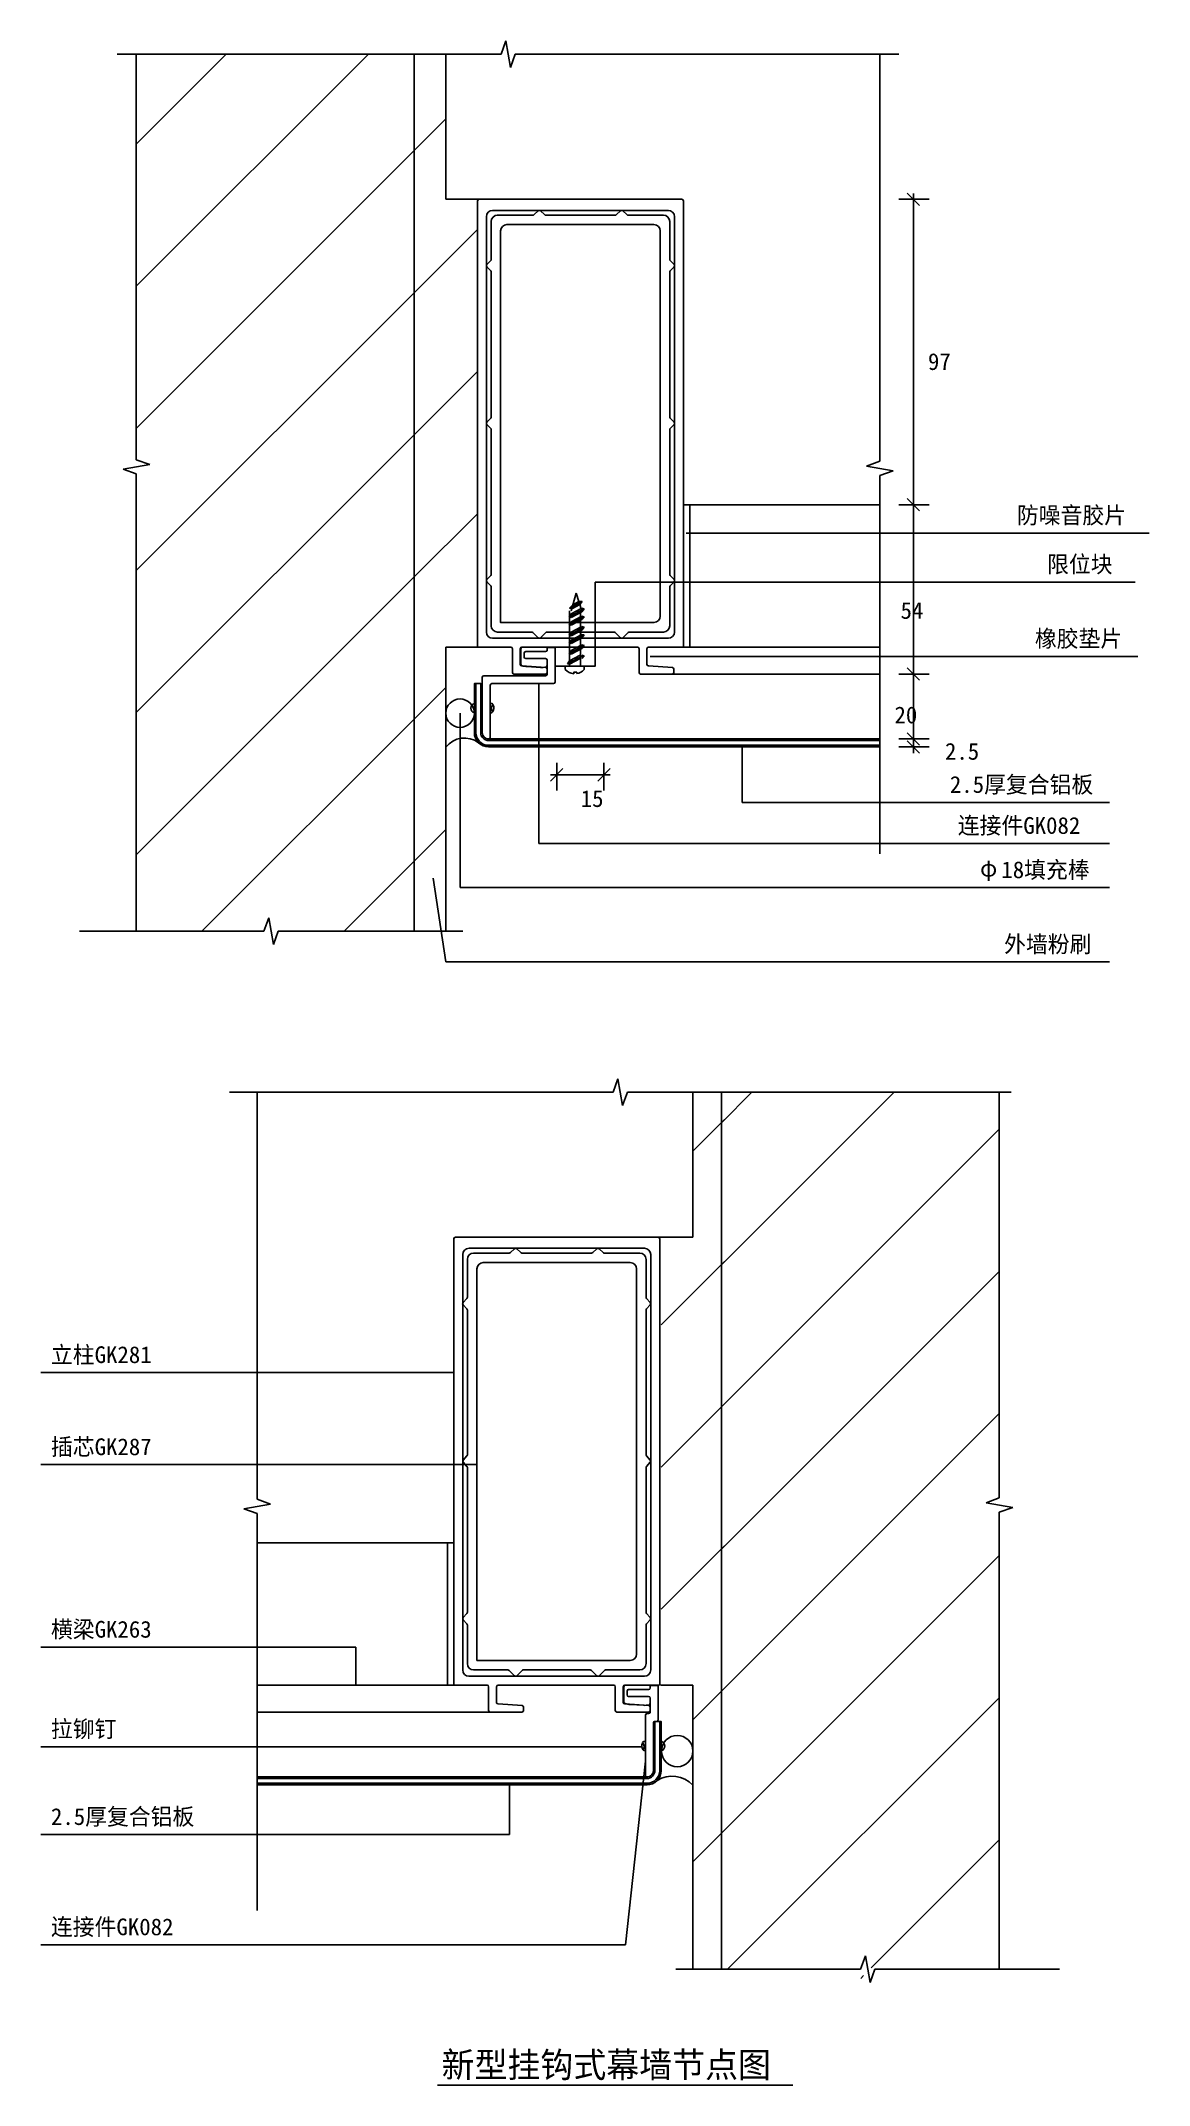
# Model space of a CAD drawing. Header units: metres. Extents: x 112801 to 113151, y 39029 to 39674.
import ezdxf

# ---------------------------------------------------------------- set-up
doc = ezdxf.new("R2010")
doc.units = ezdxf.units.M
for name, color, linetype in [('1', 1, 'Continuous'), ('AXIS', 3, 'Continuous'), ('DOTE', 1, 'Continuous'), ('PUB_DIM', 3, 'Continuous')]:
    doc.layers.add(name, color=color, linetype=linetype)
pattern_1 = [(45, (0, 0), (-22.45064, 22.45064), [])]

# ---------------------------------------------------------------- blocks, each defined once
blk = doc.blocks.new('SJJ')
at = {"layer": 'AXIS'}
for p, q in [((-8.2, 0.67), (-8.2, 5.54)), ((-7.7, 6.04), (-0.4, 6.04)), ((-7.2, 2.94), (-7.2, 4.14)), ((-6.7, 4.64), (-0.4, 4.64)), ((-0.4, 2.44), (-6.7, 2.44)), ((0.1, 5.54), (0.1, 5.14)), ((0.1, 0.3), (0.1, 1.94)), ((-2.05, -0.35), (-6.24, -0.07))]:
    blk.add_line(p, q, dxfattribs=at)
for centre, radius, start, end in [((-7.7, 5.54), 0.5, 90, 180), ((-7.7, 0.67), 0.5, 180, 254.02), ((-5.95, 6.79), 6.87, 254.02, 267.55), ((-6.7, 4.14), 0.5, 90, 180), ((-6.7, 2.94), 0.5, 180, 270), ((-0.4, 5.54), 0.5, 0, 90), ((-0.4, 5.14), 0.5, 270, 0), ((-0.4, 5.14), 0.5, 270, 0), ((-0.4, 1.94), 0.5, 360, 90), ((-0.4, 1.94), 0.5, 0, 90), ((-0.4, 1.94), 0.5, 0, 90), ((-0.4, 0.3), 0.5, 286.49, 0), ((-1.6, 4.36), 4.73, 264.63, 286.49)]:
    blk.add_arc(centre, radius, start, end, dxfattribs=at)
blk = doc.blocks.new('_ArchTick')
blk.add_line((-0.47, 0), (0.47, 0))
at = {"color": 0, "linetype": 'ByBlock'}
blk.add_lwpolyline([(-0.5, -0.5), (0.5, 0.5)], dxfattribs=at)

msp = doc.modelspace()

# ---------------------------------------------------------------- hatches: boundary and pattern name
at = {"layer": 'PUB_DIM'}
h = msp.add_hatch(dxfattribs=at)
h.set_pattern_fill('钢筋混凝土', scale=10)
h.set_pattern_definition(pattern_1)
h.paths.add_polyline_path([(112918.65, 39670.23), (112830.9, 39670.23), (112830.9, 39540.95), (112833, 39540.19), (112828.8, 39539.45), (112830.9, 39538.7), (112830.9, 39393.13), (112871.22, 39393.13), (112872.71, 39397.33), (112874.19, 39388.93), (112875.72, 39393.13), (112918.65, 39393.13)])
h = msp.add_hatch(dxfattribs=at)
h.set_pattern_fill('粉刷', scale=10)
h.set_pattern_definition(pattern_1)
h.paths.add_polyline_path([(112938.65, 39624.38), (112928.65, 39624.38), (112928.65, 39670.23), (112918.65, 39670.23), (112918.65, 39393.13), (112928.65, 39393.13), (112928.65, 39482.88), (112938.65, 39482.88)])
h = msp.add_hatch(dxfattribs=at)
h.set_pattern_fill('DASH', scale=10)
h.paths.add_polyline_path([(112938.97, 39452.7, -0.2), (112937.65, 39455.88), (112937.65, 39462.04, -1), (112928.65, 39462.04), (112928.65, 39451.3, -0.41)])
h = msp.add_hatch(dxfattribs=at)
h.set_pattern_fill('粉刷', scale=10)
h.set_pattern_definition(pattern_1)
h.paths.add_polyline_path([(112996.66, 39296.47), (113006.66, 39296.47), (113006.66, 39342.31), (113016.66, 39342.31), (113016.66, 39065.21), (113006.66, 39065.21), (113006.66, 39154.97), (112996.66, 39154.97)])
h = msp.add_hatch(dxfattribs=at)
h.set_pattern_fill('钢筋混凝土', scale=10)
h.set_pattern_definition(pattern_1)
h.paths.add_polyline_path([(113015.66, 39342.31), (113103.4, 39342.31), (113103.4, 39213.04), (113101.3, 39212.27), (113105.5, 39211.53), (113103.4, 39210.79), (113103.4, 39065.21), (113063.09, 39065.21), (113061.6, 39069.41), (113060.12, 39061.01), (113058.59, 39065.21), (113015.66, 39065.21)])
h = msp.add_hatch(dxfattribs=at)
h.set_pattern_fill('DASH', scale=10)
h.paths.add_polyline_path([(112995.87, 39124.79, 0.2), (112997.19, 39127.97), (112997.19, 39134.13, 1), (113006.19, 39134.13), (113006.19, 39123.39, 0.41)])

# ---------------------------------------------------------------- linework, layer by layer
msp.add_line((112926.05, 39028.6), (113038.21, 39028.6))
at = {"layer": 'DOTE'}
for p, q in [((112918.65, 39393.13), (112918.65, 39670.23)), ((113003.65, 39527.88), (113065.71, 39527.88)), ((112975.78, 39476.88), (112975.78, 39482.88)), ((113002.35, 39482.88), (113065.71, 39482.88)), ((113000.15, 39474.38), (113065.71, 39474.38)), ((113015.66, 39065.21), (113015.66, 39342.31)), ((112931.16, 39199.97), (112869.09, 39199.97)), ((112931.36, 39154.97), (112869.09, 39154.97)), ((112942.66, 39146.47), (112869.09, 39146.47))]:
    msp.add_line(p, q, dxfattribs=at)
for points in [[(112960.18, 39476.44), (112952.62, 39476.94, -0.39), (112952.15, 39477.44), (112952.15, 39482.38, -0.41), (112952.65, 39482.88), (112989.15, 39482.88, -0.41), (112989.65, 39482.38), (112989.65, 39474.88, 0.41), (112990.15, 39474.38), (113000.15, 39474.38, 0.41), (113000.65, 39474.88), (113000.65, 39475.94, 0.39), (113000.18, 39476.44), (112992.62, 39476.94, -0.39), (112992.15, 39477.44), (112992.15, 39482.38, -0.41), (112992.65, 39482.88), (113003.45, 39482.88, 0.41), (113003.65, 39483.08), (113003.65, 39623.88, 0.41), (113003.15, 39624.38), (112939.15, 39624.38, 0.41), (112938.65, 39623.88), (112938.65, 39483.08, 0.41), (112938.85, 39482.88), (112949.15, 39482.88, -0.41), (112949.65, 39482.38), (112949.65, 39474.88, 0.41), (112950.15, 39474.38), (112960.15, 39474.38, 0.41), (112960.65, 39474.88), (112960.65, 39475.94, 0.39)], [(112985.79, 39619.53, 0.2), (112986.15, 39619.38), (112997.35, 39619.38, -0.41), (112999.35, 39617.38), (112999.35, 39605.38, 0.2), (112999.49, 39605.03), (113000.7, 39603.74, -0.41), (113000.7, 39603.03), (112999.49, 39601.74, 0.2), (112999.35, 39601.38), (112999.35, 39555.63, 0.2), (112999.49, 39555.28), (113000.7, 39553.99, -0.41), (113000.7, 39553.28), (112999.49, 39551.99, 0.2), (112999.35, 39551.63), (112999.35, 39505.88, 0.2), (112999.49, 39505.53), (113000.7, 39504.24, -0.41), (113000.7, 39503.53), (112999.49, 39502.24, 0.2), (112999.35, 39501.88), (112999.35, 39489.68, -0.41), (112997.35, 39487.68), (112986.56, 39487.68, 0.2), (112986.21, 39487.54), (112984.5, 39485.83, -0.41), (112983.79, 39485.83), (112982.09, 39487.54, 0.2), (112981.73, 39487.68), (112960.56, 39487.68, 0.2), (112960.21, 39487.54), (112958.5, 39485.83, -0.41), (112957.79, 39485.83), (112956.09, 39487.54, 0.2), (112955.73, 39487.68), (112944.95, 39487.68, -0.41), (112942.95, 39489.68), (112942.95, 39501.88, 0.2), (112942.8, 39502.24), (112941.59, 39503.53, -0.41), (112941.59, 39504.24), (112942.8, 39505.53, 0.2), (112942.95, 39505.88), (112942.95, 39551.63, 0.2), (112942.8, 39551.99), (112941.59, 39553.28, -0.41), (112941.59, 39553.99), (112942.8, 39555.28, 0.2), (112942.95, 39555.63), (112942.95, 39601.38, 0.2), (112942.8, 39601.74), (112941.59, 39603.03, -0.41), (112941.59, 39603.74), (112942.8, 39605.03, 0.2), (112942.95, 39605.38), (112942.95, 39617.38, -0.41), (112944.95, 39619.38), (112956.15, 39619.38, 0.2), (112956.5, 39619.53), (112957.79, 39620.74, -0.41), (112958.5, 39620.74), (112959.79, 39619.53, 0.2), (112960.15, 39619.38), (112982.15, 39619.38, 0.2), (112982.5, 39619.53), (112983.79, 39620.74, -0.41), (112984.5, 39620.74)], [(112941.45, 39618.88), (112941.45, 39487.68, 0.41), (112943.45, 39485.68), (112998.85, 39485.68, 0.41), (113000.85, 39487.68), (113000.85, 39618.88, 0.41), (112998.85, 39620.88), (112943.45, 39620.88, 0.41)], [(112947.95, 39616.38, 0.41), (112945.95, 39614.38), (112945.95, 39490.68), (112994.35, 39490.68, 0.41), (112996.35, 39492.68), (112996.35, 39614.38, 0.41), (112994.35, 39616.38)], [(112952.69, 39148.52), (112945.12, 39149.03, -0.39), (112944.66, 39149.53), (112944.66, 39154.47, -0.41), (112945.16, 39154.97), (112981.66, 39154.97, -0.41), (112982.16, 39154.47), (112982.16, 39146.97, 0.41), (112982.66, 39146.47), (112992.66, 39146.47, 0.41), (112993.16, 39146.97), (112993.16, 39148.02, 0.39), (112992.69, 39148.52), (112985.12, 39149.03, -0.39), (112984.66, 39149.53), (112984.66, 39154.47, -0.41), (112985.16, 39154.97), (112995.96, 39154.97, 0.41), (112996.16, 39155.17), (112996.16, 39295.97, 0.41), (112995.66, 39296.47), (112931.66, 39296.47, 0.41), (112931.16, 39295.97), (112931.16, 39155.17, 0.41), (112931.36, 39154.97), (112941.66, 39154.97, -0.41), (112942.16, 39154.47), (112942.16, 39146.97, 0.41), (112942.66, 39146.47), (112952.66, 39146.47, 0.41), (112953.16, 39146.97), (112953.16, 39148.02, 0.39)], [(112978.3, 39291.62, 0.2), (112978.66, 39291.47), (112989.86, 39291.47, -0.41), (112991.86, 39289.47), (112991.86, 39277.47, 0.2), (112992, 39277.12), (112993.21, 39275.83, -0.41), (112993.21, 39275.12), (112992, 39273.83, 0.2), (112991.86, 39273.47), (112991.86, 39227.72, 0.2), (112992, 39227.37), (112993.21, 39226.07, -0.41), (112993.21, 39225.37), (112992, 39224.07, 0.2), (112991.86, 39223.72), (112991.86, 39177.97, 0.2), (112992, 39177.62), (112993.21, 39176.32, -0.41), (112993.21, 39175.62), (112992, 39174.32, 0.2), (112991.86, 39173.97), (112991.86, 39161.77, -0.41), (112989.86, 39159.77), (112979.07, 39159.77, 0.2), (112978.72, 39159.63), (112977.01, 39157.92, -0.41), (112976.3, 39157.92), (112974.6, 39159.63, 0.2), (112974.24, 39159.77), (112953.07, 39159.77, 0.2), (112952.72, 39159.63), (112951.01, 39157.92, -0.41), (112950.3, 39157.92), (112948.6, 39159.63, 0.2), (112948.24, 39159.77), (112937.46, 39159.77, -0.41), (112935.46, 39161.77), (112935.46, 39173.97, 0.2), (112935.31, 39174.32), (112934.1, 39175.62, -0.41), (112934.1, 39176.32), (112935.31, 39177.62, 0.2), (112935.46, 39177.97), (112935.46, 39223.72, 0.2), (112935.31, 39224.07), (112934.1, 39225.37, -0.41), (112934.1, 39226.07), (112935.31, 39227.37, 0.2), (112935.46, 39227.72), (112935.46, 39273.47, 0.2), (112935.31, 39273.83), (112934.1, 39275.12, -0.41), (112934.1, 39275.83), (112935.31, 39277.12, 0.2), (112935.46, 39277.47), (112935.46, 39289.47, -0.41), (112937.46, 39291.47), (112948.66, 39291.47, 0.2), (112949.01, 39291.62), (112950.3, 39292.83, -0.41), (112951.01, 39292.83), (112952.3, 39291.62, 0.2), (112952.66, 39291.47), (112974.66, 39291.47, 0.2), (112975.01, 39291.62), (112976.3, 39292.83, -0.41), (112977.01, 39292.83)], [(112933.96, 39290.97), (112933.96, 39159.77, 0.41), (112935.96, 39157.77), (112991.36, 39157.77, 0.41), (112993.36, 39159.77), (112993.36, 39290.97, 0.41), (112991.36, 39292.97), (112935.96, 39292.97, 0.41)], [(112940.46, 39288.47, 0.41), (112938.46, 39286.47), (112938.46, 39162.77), (112986.86, 39162.77, 0.41), (112988.86, 39164.77), (112988.86, 39286.47, 0.41), (112986.86, 39288.47)]]:
    msp.add_lwpolyline(points, format="xyb", close=True, dxfattribs=at)
for points in [[(112942.65, 39454.88), (112942.65, 39470.88), (112942.65, 39454.38, -0.41), (112942.15, 39453.88, -0.41), (112940.15, 39455.88), (112940.15, 39473.38, -0.41), (112940.65, 39473.88), (112960.15, 39473.88, 0.41), (112960.65, 39474.38), (112960.65, 39478.78, 0.41), (112960.15, 39479.28), (112953.85, 39479.28, -0.41), (112953.35, 39479.78), (112953.35, 39480.98, -0.41), (112953.85, 39481.48), (112960.15, 39481.48, 0.41), (112960.65, 39481.98), (112960.65, 39482.58, -0.41), (112960.85, 39482.78), (112962.45, 39482.78), (112962.95, 39482.78, -0.41), (112963.15, 39482.58), (112963.15, 39471.88, -0.41), (112962.65, 39471.38), (112943.15, 39471.38, 0.41), (112942.65, 39470.88)], [(113065.71, 39451.38), (112942.15, 39451.38, -0.2), (112938.97, 39452.7, -0.2), (112937.65, 39455.88), (112937.65, 39471.38), (112939.65, 39471.38, -0.2), (112940, 39471.24, -0.2), (112940.15, 39470.88), (112940.15, 39455.88, 0.2), (112940.73, 39454.47, 0.2), (112942.15, 39453.88), (113065.71, 39453.88)], [(112993.16, 39146.47), (112993.16, 39150.87, 0.41), (112992.66, 39151.37), (112986.36, 39151.37, -0.41), (112985.86, 39151.87), (112985.86, 39153.07, -0.41), (112986.36, 39153.57), (112992.66, 39153.57, 0.41), (112993.16, 39154.07), (112993.16, 39154.67, -0.41), (112993.36, 39154.87), (112994.96, 39154.87), (112995.46, 39154.87, -0.41), (112995.66, 39154.67), (112995.66, 39143.97, -0.41), (112995.16, 39143.47), (112994.66, 39143.47), (112994.66, 39143.47, 0.41), (112994.16, 39142.97), (112994.16, 39127.97, -0.41), (112992.16, 39125.97), (112992.16, 39125.97), (112992.16, 39125.97, -0.41), (112991.66, 39126.47), (112991.66, 39145.47, -0.41), (112992.16, 39145.97), (112992.66, 39145.97, 0.41), (112993.16, 39146.47)], [(112869.09, 39123.47), (112992.16, 39123.47, 0.2), (112995.34, 39124.79, 0.2), (112996.66, 39127.97), (112996.66, 39143.47), (112994.66, 39143.47, 0.2), (112994.3, 39143.33, 0.2), (112994.16, 39142.97), (112994.16, 39127.97, -0.2), (112993.57, 39126.56, -0.2), (112992.16, 39125.97), (112869.09, 39125.97)]]:
    msp.add_lwpolyline(points, format="xyb", dxfattribs=at)
msp.add_lwpolyline([(112963.15, 39482.88), (112975.78, 39482.88), (112975.78, 39476.88), (112963.15, 39476.88)], close=True, dxfattribs=at)
for centre, radius, start, end in [((112938.12, 39463.63), 1.57, 107.34, 252.66), ((112942.65, 39463.63), 1.5, 51.77, 90.01), ((112942.62, 39463.62), 1.5, 271.02, 301.44), ((112945.05, 39463.47), 2, 137.71, 214.31), ((112942.13, 39463.63), 1.7, 315.5, 38.01), ((112992.18, 39135.72), 1.7, 141.99, 224.5), ((112991.66, 39135.72), 1.5, 89.99, 128.23), ((112989.25, 39135.56), 2, 325.61, 42.29), ((112991.66, 39135.72), 1.5, 239.66, 270.01), ((112996.19, 39135.72), 1.57, 287.34, 72.66)]:
    msp.add_arc(centre, radius, start, end, dxfattribs=at)
at = {"layer": 'PUB_DIM'}
for p, q in [((112947.55, 39674.43), (112946.06, 39670.23)), ((112949.03, 39666.03), (112947.55, 39674.43)), ((112946.06, 39670.23), (112824.9, 39670.23)), ((112830.9, 39670.23), (112830.9, 39542.1)), ((112928.65, 39624.38), (112928.65, 39670.23)), ((112950.56, 39670.23), (112949.03, 39666.03)), ((113071.71, 39670.23), (112950.56, 39670.23)), ((113065.71, 39670.23), (113065.71, 39541.64)), ((112939.15, 39624.38), (112928.65, 39624.38)), ((113071.71, 39624.38), (113081.3, 39624.38)), ((113076.3, 39527.88), (113076.3, 39624.38)), ((112835.16, 39540.57), (112826.76, 39539.09)), ((112826.76, 39539.09), (112830.9, 39537.62)), ((112830.9, 39542.1), (112835.16, 39540.57)), ((113065.71, 39541.64), (113061.49, 39540.12)), ((113061.49, 39540.12), (113069.89, 39538.64)), ((113069.89, 39538.64), (113065.71, 39537.16)), ((112830.9, 39537.62), (112830.9, 39393.13)), ((113065.71, 39537.16), (113065.71, 39417.56)), ((113071.71, 39527.88), (113081.3, 39527.88)), ((113071.71, 39527.88), (113081.3, 39527.88)), ((113076.3, 39474.38), (113076.3, 39527.88)), ((113004.52, 39518.94), (113097.14, 39518.94)), ((113097.14, 39518.94), (113150.7, 39518.94)), ((112969.82, 39499.96), (112968.24, 39494.4)), ((112971.62, 39494.4), (112969.82, 39499.96)), ((112975.78, 39503.45), (113146.25, 39503.45)), ((112975.78, 39480.25), (112975.78, 39503.45)), ((112972.27, 39495.01), (112967.55, 39492.48)), ((112968.23, 39493.4), (112967.55, 39492.48)), ((112972.27, 39492.52), (112967.55, 39490)), ((112968.79, 39496.31), (112967.73, 39495.19)), ((112967.73, 39495.19), (112968.41, 39495)), ((112967.74, 39494.4), (112967.74, 39476.88)), ((112971.66, 39497.3), (112967.75, 39495.21)), ((112971.6, 39495.2), (112968.23, 39493.4)), ((112971.59, 39494.09), (112968.23, 39492.3)), ((112971.6, 39492.71), (112968.23, 39490.91)), ((112970.98, 39496.38), (112968.4, 39495.01)), ((112970.67, 39497.32), (112968.79, 39496.31)), ((112970.67, 39497.32), (112971.66, 39497.3)), ((112971.66, 39497.3), (112970.98, 39496.38)), ((112971.12, 39494.4), (112971.12, 39476.88)), ((112971.59, 39495.19), (112972.27, 39495.01)), ((112972.27, 39495.01), (112971.59, 39494.09)), ((112971.59, 39492.71), (112972.27, 39492.52)), ((112972.27, 39492.52), (112971.59, 39491.6)), ((112968.23, 39490.91), (112967.55, 39490)), ((112972.27, 39489.2), (112967.55, 39486.68)), ((112968.23, 39487.6), (112967.55, 39486.68)), ((112972.27, 39486.74), (112967.55, 39484.22)), ((112967.55, 39486.68), (112968.23, 39486.49)), ((112967.58, 39492.48), (112968.26, 39492.3)), ((112967.58, 39490), (112968.26, 39489.81)), ((112971.59, 39491.6), (112968.23, 39489.81)), ((112971.6, 39489.4), (112968.23, 39487.6)), ((112971.59, 39488.29), (112968.23, 39486.49)), ((112971.6, 39486.93), (112968.23, 39485.13)), ((112972.27, 39489.2), (112971.59, 39488.29)), ((112971.59, 39486.93), (112972.27, 39486.74)), ((112972.27, 39486.74), (112971.59, 39485.82)), ((112971.62, 39489.39), (112972.3, 39489.2)), ((112928.65, 39482.88), (112928.65, 39393.13)), ((112938.85, 39482.88), (112928.65, 39482.88)), ((112971.77, 39480.2), (112967.05, 39477.67)), ((112968.23, 39485.13), (112967.55, 39484.22)), ((112972.27, 39483.42), (112967.55, 39480.9)), ((112968.23, 39481.82), (112967.55, 39480.9)), ((112967.55, 39480.9), (112968.23, 39480.71)), ((112967.58, 39484.22), (112968.26, 39484.03)), ((112971.1, 39480.39), (112967.73, 39478.59)), ((112971.59, 39485.82), (112968.23, 39484.03)), ((112971.6, 39483.62), (112968.23, 39481.82)), ((112971.59, 39482.51), (112968.23, 39480.71)), ((112972.27, 39483.42), (112971.59, 39482.51)), ((112971.59, 39480.38), (112972.27, 39480.2)), ((112972.27, 39480.2), (112971.59, 39479.28)), ((112971.62, 39483.61), (112972.3, 39483.42)), ((112993.15, 39479.95), (113103.09, 39479.95)), ((113103.09, 39479.95), (113147.15, 39479.95)), ((112966.34, 39476.88), (112966.34, 39475.82)), ((112967.73, 39478.59), (112967.05, 39477.67)), ((112967.05, 39477.67), (112967.73, 39477.49)), ((112971.09, 39479.28), (112967.73, 39477.49)), ((112972.34, 39476.88), (112972.34, 39475.82)), ((113071.71, 39474.38), (113081.3, 39474.38)), ((113071.71, 39474.38), (113081.3, 39474.38)), ((113076.3, 39453.88), (113076.3, 39474.38)), ((112957.97, 39471.38), (112957.97, 39420.91)), ((112933.15, 39462.04), (112933.15, 39406.92)), ((113071.71, 39453.88), (113081.3, 39453.88)), ((113071.71, 39453.88), (113081.3, 39453.88)), ((113076.3, 39453.88), (113076.3, 39455.88)), ((113076.3, 39451.38), (113076.3, 39453.88)), ((113022.18, 39451.38), (113022.18, 39433.86)), ((113071.71, 39451.38), (113081.3, 39451.38)), ((113076.3, 39451.38), (113076.3, 39449.38)), ((112963.65, 39442.56), (112961.65, 39442.56)), ((112963.65, 39446.38), (112963.65, 39437.56)), ((112963.65, 39442.56), (112978.57, 39442.56)), ((112978.57, 39446.38), (112978.57, 39437.56)), ((112978.57, 39442.56), (112980.57, 39442.56)), ((113022.18, 39433.86), (113138.23, 39433.86)), ((112957.97, 39420.91), (113138.23, 39420.91)), ((112924.66, 39409.88), (112928.65, 39383.44)), ((112933.15, 39406.92), (113138.23, 39406.92)), ((112872.71, 39397.33), (112871.22, 39393.13)), ((112874.19, 39388.93), (112872.71, 39397.33)), ((112871.22, 39393.13), (112812.92, 39393.13)), ((112875.72, 39393.13), (112874.19, 39388.93)), ((112934.02, 39393.13), (112875.72, 39393.13)), ((112928.65, 39383.44), (113138.23, 39383.44)), ((112982.99, 39346.51), (112981.5, 39342.31)), ((112984.47, 39338.11), (112982.99, 39346.51)), ((112981.5, 39342.31), (112860.34, 39342.31)), ((112869.09, 39342.31), (112869.09, 39213.72)), ((112986, 39342.31), (112984.47, 39338.11)), ((113107.15, 39342.31), (112986, 39342.31)), ((113006.66, 39296.47), (113006.66, 39342.31)), ((113103.4, 39342.31), (113103.4, 39214.13)), ((112995.66, 39296.47), (113006.66, 39296.47)), ((112848.32, 39253.72), (112800.78, 39253.72)), ((112931.16, 39253.72), (112848.32, 39253.72)), ((112847.36, 39224.62), (112800.78, 39224.62)), ((112938.46, 39224.62), (112847.36, 39224.62)), ((112873.29, 39212.19), (112864.89, 39210.71)), ((112864.89, 39210.71), (112869.09, 39209.22)), ((112869.09, 39213.72), (112873.29, 39212.19)), ((112869.09, 39209.22), (112869.09, 39083.79)), ((113103.4, 39214.13), (113099.23, 39212.61)), ((113099.23, 39212.61), (113107.63, 39211.13)), ((113107.63, 39211.13), (113103.4, 39209.63)), ((113103.4, 39209.63), (113103.4, 39065.21)), ((112900.22, 39166.96), (112800.78, 39166.96)), ((112900.22, 39154.97), (112900.22, 39166.96)), ((112996.46, 39154.97), (113006.66, 39154.97)), ((113006.66, 39154.97), (113006.66, 39065.21)), ((112847.56, 39135.48), (112800.78, 39135.48)), ((112990.53, 39135.48), (112847.56, 39135.48)), ((112991.66, 39130.99), (112985.41, 39072.95)), ((112948.74, 39123.47), (112948.74, 39107.79)), ((112948.74, 39107.79), (112800.78, 39107.79)), ((112985.41, 39072.95), (112800.78, 39072.95)), ((113059.59, 39065.21), (113061.12, 39069.41)), ((113061.12, 39069.41), (113062.6, 39061.01)), ((113001.29, 39065.21), (113059.59, 39065.21)), ((113062.6, 39061.01), (113064.09, 39065.21)), ((113064.09, 39065.21), (113122.39, 39065.21))]:
    msp.add_line(p, q, dxfattribs=at)
for points in [[(113003.65, 39482.88), (113005.65, 39482.88), (113005.65, 39527.88), (113003.65, 39527.88)], [(112931.16, 39154.97), (112929.16, 39154.97), (112929.16, 39199.97), (112931.16, 39199.97)]]:
    msp.add_lwpolyline(points, close=True, dxfattribs=at)
msp.add_lwpolyline([(112969.02, 39474.5), (112969.02, 39474.98), (112969.97, 39474.98), (112969.97, 39474.54)], dxfattribs=at)
for points in [[(113065.71, 39451.88), (112942.15, 39451.88, -0.2), (112939.32, 39453.06, -0.2), (112938.15, 39455.88), (112938.15, 39471.38)], [(112939.65, 39471.38), (112939.65, 39455.88, 0.2), (112940.38, 39454.12, 0.2), (112942.15, 39453.38), (113065.71, 39453.38)], [(112994.66, 39143.47), (112994.66, 39127.97, -0.2), (112993.92, 39126.2, -0.2), (112992.16, 39125.47), (112869.09, 39125.47)], [(112869.09, 39123.97), (112992.16, 39123.97, 0.2), (112994.98, 39125.14, 0.2), (112996.16, 39127.97), (112996.16, 39143.47)]]:
    msp.add_lwpolyline(points, format="xyb", dxfattribs=at)
for centre, radius in [((112933.15, 39462.04), 4.5), ((113001.69, 39134.13), 4.97)]:
    msp.add_circle(centre, radius, dxfattribs=at)
for centre, radius, start, end in [((112969.34, 39478.53), 4.04, 222.03, 265.48), ((112969.34, 39478.53), 4.04, 279, 317.97), ((112934.53, 39446.71), 7.46, 53.45, 142.02), ((113000.16, 39117.32), 8.89, 43.05, 122.83)]:
    msp.add_arc(centre, radius, start, end, dxfattribs=at)

# ---------------------------------------------------------------- block references
at = {"layer": '1'}
for p in [(112960.55, 39476.85), (112993.06, 39148.94)]:
    msp.add_blockref('SJJ', p, dxfattribs=at)
at = {"layer": 'PUB_DIM', "xscale": 3.91, "yscale": 3.91, "zscale": 3.91}
for p, rotation in [((113076.3, 39624.38), 90), ((113076.3, 39527.88), 270), ((113076.3, 39527.88), 90), ((113076.3, 39474.38), 270), ((113076.3, 39474.38), 90), ((113076.3, 39453.88), 270), ((113076.3, 39453.88), 270), ((113076.3, 39451.38), 90), ((112978.57, 39442.56), 180)]:
    msp.add_blockref('_ArchTick', p, dxfattribs=dict(at, rotation=rotation))
msp.add_blockref('_ArchTick', (112963.65, 39442.56), dxfattribs=at)

# ---------------------------------------------------------------- texts
at = {"layer": 'PUB_DIM'}
for s, height, p in [('防噪音胶片', 5.3, (113108.96, 39521.94)), ('限位块', 5.3, (113118.5, 39506.45)), ('橡胶垫片', 5.3, (113114.65, 39482.95)), ('2.5厚复合铝板', 5.3, (113087.79, 39436.86)), ('连接件GK082', 5.3, (113090.29, 39423.91)), ('φ', 5.3, (113097.3, 39410.41)), ('18填充棒', 5.3, (113104.04, 39409.92)), ('外墙粉刷', 5.3, (113104.93, 39386.44)), ('立柱GK281', 5.3, (112803.95, 39256.72)), ('插芯GK287', 5.3, (112803.95, 39227.62)), ('横梁GK263', 5.3, (112803.95, 39169.96)), ('拉铆钉', 5.3, (112803.95, 39138.48)), ('2.5厚复合铝板', 5.3, (112803.95, 39110.79)), ('连接件GK082', 5.3, (112803.95, 39075.95)), ('新型挂钩式幕墙节点图', 8, (112927.3, 39031.02))]:
    msp.add_text(s, height=height, dxfattribs=at).set_placement(p)
at = {"layer": 'PUB_DIM', "char_height": 5.3, "attachment_point": 1}
for s, insert in [('\\A1;97', (113080.88, 39575.76)), ('\\A1;54', (113072.22, 39497.15)), ('\\A1;20', (113070.3, 39464.13)), ('\\A1;2.5', (113086.24, 39452.63)), ('\\A1;15', (112971.22, 39437.7))]:
    msp.add_mtext(s, dxfattribs=dict(at, insert=insert))

doc.saveas('drawing.dxf')
